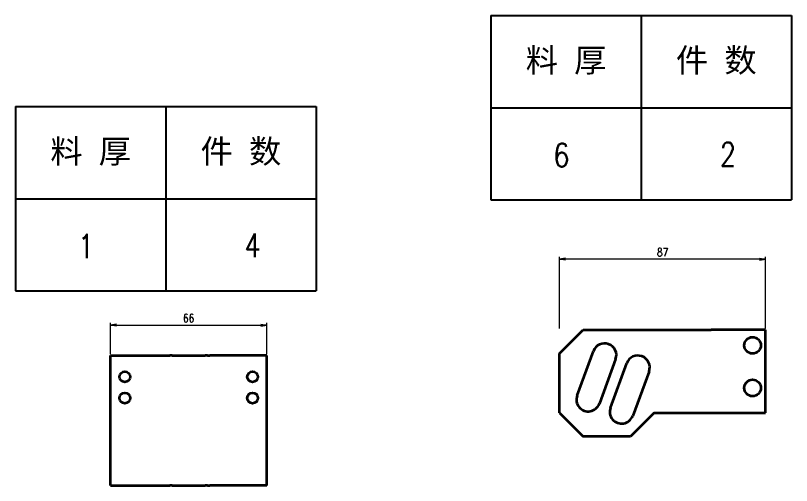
# Model space of a CAD drawing. Header units: millimetres. Extents: x 1333 to 106363, y -60675 to -5704.
# Drawn here: x 2417.8 to 2745.6, y -59948.1 to -59749.3 of the extents above; entities that cross this region are included whole.
import ezdxf
from ezdxf.enums import TextEntityAlignment as Align

# ---------------------------------------------------------------- set-up
doc = ezdxf.new("R2010")
doc.units = ezdxf.units.MM
doc.header["$LTSCALE"] = 0.5
doc.layers.add('0-dim', color=1, linetype='Continuous')
doc.layers.add('粗实线', color=7, linetype='Continuous', lineweight=35)
doc.styles.add('DIM', font='romans.shx', dxfattribs={"width": 0.8, "bigfont": 'bigfont.shx'})
doc.styles.get("Standard").update_dxf_attribs({"font": 'simplex.shx'})
doc.dimstyles.new('DEH 1-1$0', dxfattribs={"dimtxt": 3.5, "dimasz": 2.5, "dimexe": 1, "dimexo": 0.625, "dimgap": 1.2, "dimtad": 1, "dimzin": 9, "dimdsep": 46, "dimtxsty": 'DIM', "dimblk": 'OPEN', "dimcen": 0, "dimclrd": 8, "dimclre": 8, "dimclrt": 2, "dimazin": 2, "dimtfac": 0.5, "dimtmove": 0, "dimatfit": 3, "dimldrblk": 'OPEN', "dimfxl": 1, "dimtolj": 2, "dimlwd": 18, "dimlwe": 18, "dimarcsym": 0})

# ---------------------------------------------------------------- blocks, each defined once
blk = doc.blocks.new('_Open')
at = {"color": 0, "linetype": 'ByBlock', "lineweight": -2}
for p, q in [((-1, 0.17), (0, 0)), ((-1, -0.17), (0, 0)), ((0, 0), (-1, 0))]:
    blk.add_line(p, q, dxfattribs=at)
blk = doc.blocks.new('*D41')
at = {"layer": '0-dim', "color": 8, "lineweight": 18, "transparency": 16777216}
for p, q in [((2457.91, -59892.52), (2457.91, -59879.31)), ((2460.41, -59880.31), (2521.41, -59880.31)), ((2523.91, -59892.52), (2523.91, -59879.31))]:
    blk.add_line(p, q, dxfattribs=at)
at = {"layer": 'Defpoints', "color": 0, "transparency": 16777216}
for p in [(2523.91, -59880.31), (2457.91, -59893.15), (2523.91, -59893.15)]:
    blk.add_point(p, dxfattribs=at)
at = {"layer": '0-dim', "color": 8, "lineweight": 18, "transparency": 16777216, "xscale": 2.5, "yscale": 2.5, "zscale": 2.5, "rotation": 180}
blk.add_blockref('_Open', (2457.91, -59880.31), dxfattribs=at)
at = {"layer": '0-dim', "color": 8, "lineweight": 18, "transparency": 16777216, "xscale": 2.5, "yscale": 2.5, "zscale": 2.5}
blk.add_blockref('_Open', (2523.91, -59880.31), dxfattribs=at)
at = {"layer": '0-dim', "color": 2, "transparency": 16777216, "insert": (2490.91, -59877.36), "char_height": 3.5, "attachment_point": 5, "style": 'DIM'}
blk.add_mtext('\\A2;66', dxfattribs=at)
blk = doc.blocks.new('*D42')
at = {"color": 8, "lineweight": 18, "transparency": 16777216}
for p, q in [((2647.65, -59881.74), (2647.65, -59851.42)), ((2732.15, -59852.42), (2650.15, -59852.42)), ((2734.65, -59881.74), (2734.65, -59851.42))]:
    blk.add_line(p, q, dxfattribs=at)
at = {"layer": 'Defpoints', "color": 0, "transparency": 16777216}
for p in [(2647.65, -59852.42), (2647.65, -59882.36), (2734.65, -59882.36)]:
    blk.add_point(p, dxfattribs=at)
at = {"color": 8, "lineweight": 18, "transparency": 16777216, "xscale": 2.5, "yscale": 2.5, "zscale": 2.5, "rotation": 180}
blk.add_blockref('_Open', (2647.65, -59852.42), dxfattribs=at)
at = {"color": 8, "lineweight": 18, "transparency": 16777216, "xscale": 2.5, "yscale": 2.5, "zscale": 2.5}
blk.add_blockref('_Open', (2734.65, -59852.42), dxfattribs=at)
at = {"color": 2, "transparency": 16777216, "insert": (2691.15, -59849.47), "char_height": 3.5, "attachment_point": 5, "style": 'DIM'}
blk.add_mtext('\\A2;87', dxfattribs=at)
blk = doc.blocks.new('*T44')
at = {"color": 0, "linetype": 'ByBlock', "lineweight": -2, "transparency": 16777216}
for p, q in [((0, 0), (127, 0)), ((0, 0), (0, -78)), ((63.5, 0), (63.5, -78)), ((127, 0), (127, -78)), ((0, -39), (127, -39)), ((0, -78), (127, -78))]:
    blk.add_line(p, q, dxfattribs=at)
at = {"color": 0, "transparency": 16777216, "char_height": 10, "width": 60.5, "attachment_point": 5}
for s, insert in [('{\\fSimSun|b0|i0|c134|p2;料 厚}', (31.75, -19.5)), ('{\\fSimSun|b0|i0|c134|p2;件 数}', (95.25, -19.5))]:
    blk.add_mtext(s, dxfattribs=dict(at, insert=insert))
blk = doc.blocks.new('拆图参数')
blk.add_blockref('*T44', (-63.5, 78))
at = {"style": 'DIM', "width": 0.8}
blk.add_attdef('6', text='', height=10, dxfattribs=at).set_placement((-37.13, 18.91), align=Align.MIDDLE_LEFT)
blk.add_attdef('1', text='', height=10, dxfattribs=at).set_placement((36.65, 19.27), align=Align.MIDDLE_CENTER)

msp = doc.modelspace()

# ---------------------------------------------------------------- linework, layer by layer
at = {"layer": '粗实线', "ltscale": 0.353553}
for p, q in [((2647.647, -59892.363), (2657.647, -59882.363)), ((2647.647, -59917.363), (2657.647, -59927.363)), ((2687.647, -59917.363), (2677.647, -59927.363))]:
    msp.add_line(p, q, dxfattribs=at)
at = {"layer": '粗实线'}
for p, q in [((2657.647, -59882.363), (2711.647, -59882.363)), ((2734.647, -59882.363), (2711.647, -59882.363)), ((2734.647, -59917.363), (2734.647, -59882.363)), ((2655.052, -59910.083), (2661.929, -59891.302)), ((2457.911, -59948.149), (2457.911, -59893.149)), ((2457.911, -59893.149), (2481.911, -59893.149)), ((2523.911, -59893.149), (2499.911, -59893.149)), ((2523.911, -59948.149), (2523.911, -59893.149)), ((2647.647, -59917.363), (2647.647, -59892.363)), ((2669.138, -59915.24), (2676.015, -59896.46)), ((2711.647, -59917.363), (2734.647, -59917.363)), ((2457.911, -59948.149), (2481.911, -59948.149)), ((2523.911, -59948.149), (2499.911, -59948.149))]:
    msp.add_line(p, q, dxfattribs=at)
at = {"layer": '粗实线', "ltscale": 0.025}
for p, q in [((2481.911, -59893.149), (2482.911, -59893.149)), ((2483.911, -59893.149), (2482.911, -59893.149)), ((2498.911, -59893.149), (2497.911, -59893.149)), ((2498.911, -59893.149), (2499.911, -59893.149)), ((2481.911, -59948.149), (2482.911, -59948.149)), ((2483.911, -59948.149), (2482.911, -59948.149)), ((2498.911, -59948.149), (2497.911, -59948.149)), ((2498.911, -59948.149), (2499.911, -59948.149))]:
    msp.add_line(p, q, dxfattribs=at)
at = {"layer": '粗实线', "ltscale": 0.35}
for p, q in [((2483.911, -59893.149), (2497.911, -59893.149)), ((2483.911, -59948.149), (2497.911, -59948.149))]:
    msp.add_line(p, q, dxfattribs=at)
at = {"layer": '粗实线', "ltscale": 0.5}
for p, q in [((2671.319, -59894.741), (2664.443, -59913.521)), ((2685.405, -59899.898), (2678.528, -59918.679)), ((2677.647, -59927.363), (2657.647, -59927.363))]:
    msp.add_line(p, q, dxfattribs=at)
at = {"layer": '粗实线', "ltscale": 0.25}
msp.add_line((2687.647, -59917.363), (2711.647, -59917.363), dxfattribs=at)
at = {"layer": '粗实线'}
for centre, radius in [((2729.18, -59888.863), 3.5), ((2463.911, -59902.149), 2.25), ((2517.911, -59902.149), 2.25), ((2729.18, -59906.863), 3.5), ((2463.911, -59911.149), 2.25), ((2517.911, -59911.149), 2.25)]:
    msp.add_circle(centre, radius, dxfattribs=at)
for centre, radius, start, end in [((2666.624, -59893.021), 5, 339.88885, 159.88885), ((2680.71, -59898.179), 5, 339.88885, 159.88885), ((2463.911, -59902.149), 2.25, 28.6475, 33.75), ((2517.911, -59902.149), 2.25, 146.25, 151.3525), ((2463.911, -59911.149), 2.25, 28.6475, 33.75), ((2517.911, -59911.149), 2.25, 146.25, 151.3525), ((2659.747, -59911.802), 5, 159.88885, 339.88885), ((2673.833, -59916.959), 5, 159.88885, 339.88885)]:
    msp.add_arc(centre, radius, start, end, dxfattribs=at)

# ---------------------------------------------------------------- block references
for p, values in [((2682.103, -59827.318), {'1': '2', '6': '6'}), ((2481.251, -59865.853), {'1': '4', '6': '1'})]:
    msp.add_blockref('拆图参数', p).add_auto_attribs(values)

# ---------------------------------------------------------------- dimensions: what is measured, and where the dimension line sits
dim = msp.add_linear_dim(base=(2647.647, -59852.422), p1=(2734.647, -59882.363), p2=(2647.647, -59882.363), dimstyle='DEH 1-1$0', override={"dimarcsym": 1})
dim.commit()
dim.dimension.update_dxf_attribs({"geometry": '*D42', "text_midpoint": (2691.147, -59849.472)})
at = {"layer": '0-dim'}
dim = msp.add_linear_dim(base=(2523.911, -59880.308), p1=(2457.911, -59893.149), p2=(2523.911, -59893.149), dimstyle='DEH 1-1$0', override={"dimarcsym": 1}, dxfattribs=at)
dim.commit()
dim.dimension.update_dxf_attribs({"geometry": '*D41', "text_midpoint": (2490.911, -59877.358)})

doc.saveas('drawing.dxf')
